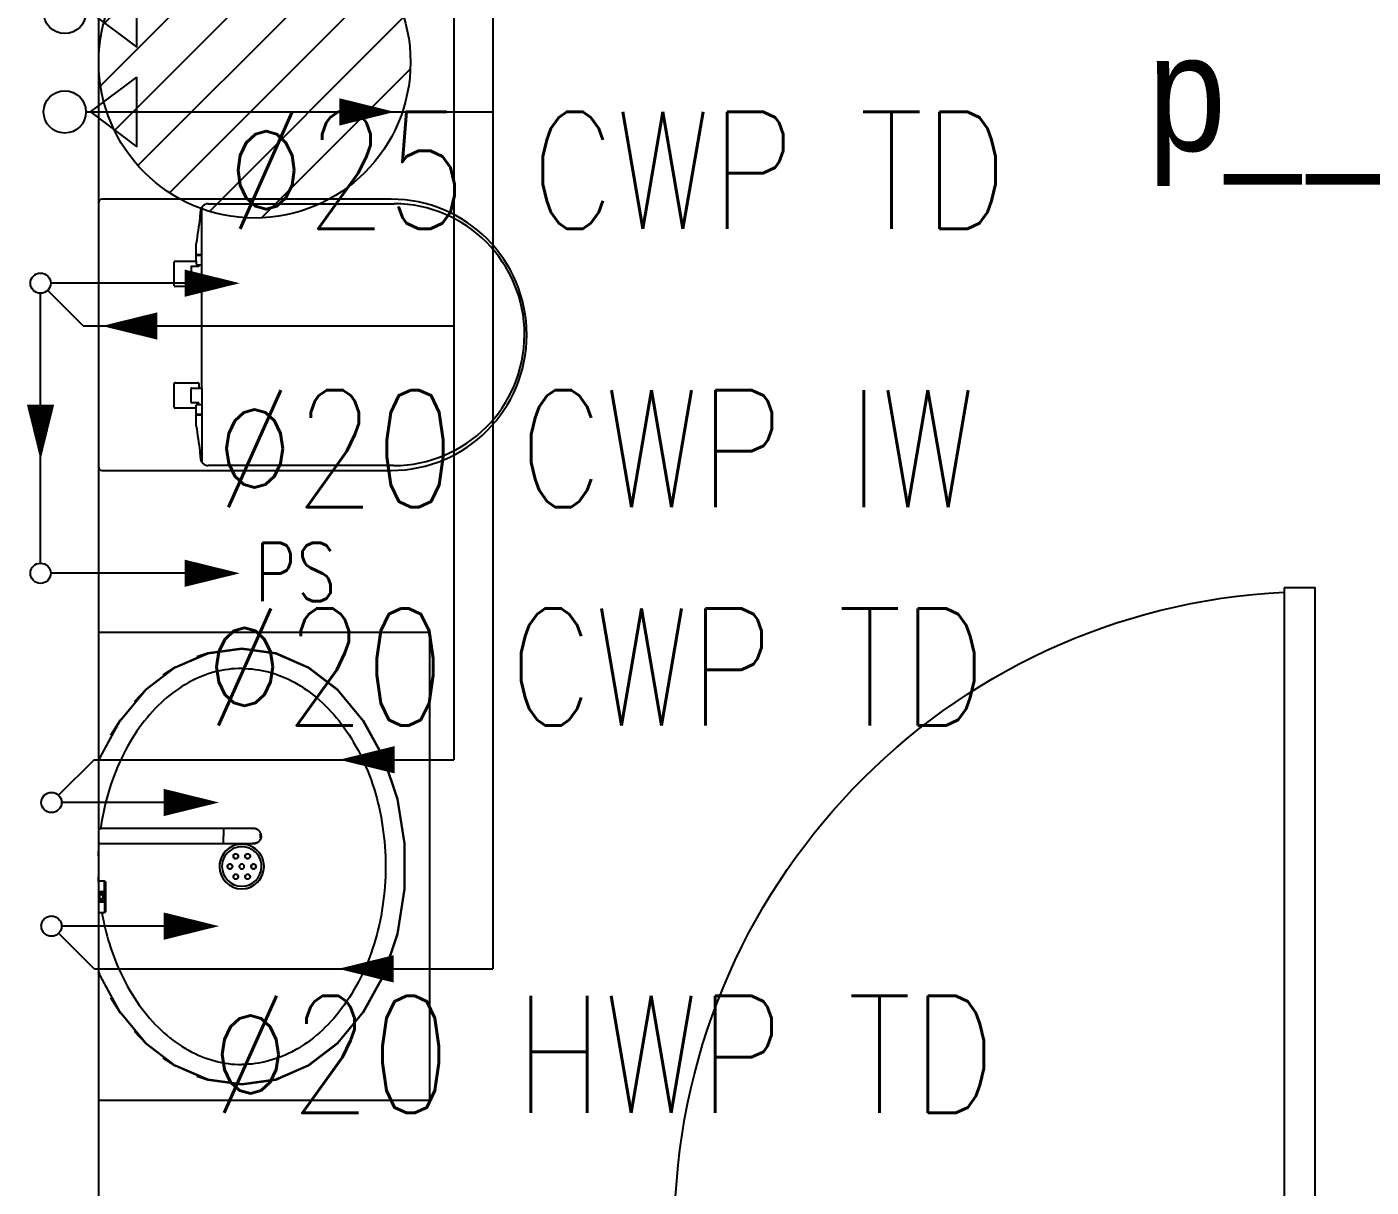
# Model space of a CAD drawing. Header units: metres. Extents: x -658 to -58, y -713 to -118.
# Drawn here: x -210.098 to -208.373, y -256.735 to -255.246 of the extents above; entities that cross this region are included whole.
import ezdxf
from ezdxf.enums import TextEntityAlignment as Align

# ---------------------------------------------------------------- set-up
doc = ezdxf.new("R2010")
doc.units = ezdxf.units.M
doc.header["$LTSCALE"] = 100
doc.linetypes.add('CENTERX2', pattern=[4, 2.5, -0.5, 0.5, -0.5])
doc.linetypes.add('DASHED', pattern=[0.75, 0.5, -0.25])
for name, color, linetype in [('cw', 4, 'Continuous'), ('DUCT', 4, 'Continuous'), ('hw', 1, 'Continuous'), ('plan', 8, 'Continuous'), ('WATER ARR', 114, 'Continuous'), ('water heater', 1, 'Continuous'), ('WATER TEXT', 3, 'Continuous'), ('WATER-SUPPLY', 4, 'Continuous')]:
    doc.layers.add(name, color=color, linetype=linetype)
doc.styles.add('style12', font='xarab.shx')
doc.styles.add('TIMES', font='simplex.shx', dxfattribs={"width": 0.8, "height": 0.4})

# ---------------------------------------------------------------- blocks, each defined once
blk = doc.blocks.new('Deca_Bacia Sanitaria Convencional Lk_P_232_Suspensa - P_232_Branco Gelo GE17-2202971-دور الملحق')
for p, q in [((-89.0965, -84.0778), (-89.4678, -84.0778)), ((-89.4678, -84.4256), (-89.0965, -84.4256))]:
    blk.add_line(p, q)
for centre, radius, start, end in [((-89.4678, -84.0818), 0.004, 90, 180), ((-89.0965, -84.2517), 0.1739, 270, 90), ((-89.4678, -84.4216), 0.004, 180, 270)]:
    blk.add_arc(centre, radius, start, end)
blk = doc.blocks.new('Deca_Shared_Assento_P_232 - AP_60_ Branco Gelo GE17-2202861-دور الملحق')
for p, q in [((-89.3397, -84.183), (-89.3397, -84.0881)), ((-89.3313, -84.0836), (-89.0928, -84.0836)), ((-89.3415, -84.1015), (-89.3414, -84.094)), ((-89.3466, -84.1572), (-89.3466, -84.1344)), ((-89.3739, -84.1572), (-89.3466, -84.1572)), ((-89.3466, -84.1572), (-89.3466, -84.1609)), ((-89.3457, -84.1494), (-89.3397, -84.1494)), ((-89.3456, -84.1488), (-89.3397, -84.1488)), ((-89.3749, -84.1888), (-89.3749, -84.1582)), ((-89.3534, -84.165), (-89.3534, -84.182)), ((-89.3435, -84.164), (-89.3524, -84.164)), ((-89.3456, -84.1619), (-89.3397, -84.1619)), ((-89.3435, -84.1619), (-89.3435, -84.164)), ((-89.3445, -84.1898), (-89.3739, -84.1898)), ((-89.3525, -84.183), (-89.3434, -84.183)), ((-89.3397, -84.183), (-89.3435, -84.183)), ((-89.3435, -84.183), (-89.3435, -84.1888)), ((-89.3397, -84.2553), (-89.3397, -84.183)), ((-89.3397, -84.32), (-89.3397, -84.2553)), ((-89.3749, -84.3448), (-89.3749, -84.3142)), ((-89.3739, -84.3132), (-89.3445, -84.3132)), ((-89.3534, -84.338), (-89.3534, -84.321)), ((-89.3525, -84.32), (-89.3434, -84.32)), ((-89.3435, -84.3142), (-89.3435, -84.32)), ((-89.3435, -84.32), (-89.3397, -84.32)), ((-89.3397, -84.32), (-89.3397, -84.415)), ((-89.3466, -84.3458), (-89.3739, -84.3458)), ((-89.3435, -84.339), (-89.3524, -84.339)), ((-89.3466, -84.3458), (-89.3466, -84.3421)), ((-89.3466, -84.3687), (-89.3466, -84.3458)), ((-89.3456, -84.3411), (-89.3397, -84.3411)), ((-89.3435, -84.3411), (-89.3435, -84.339)), ((-89.3457, -84.3536), (-89.3397, -84.3536)), ((-89.3456, -84.3542), (-89.3397, -84.3542)), ((-89.3414, -84.4091), (-89.3415, -84.4016)), ((-89.0934, -84.4194), (-89.3313, -84.4194))]:
    blk.add_line(p, q)
for centre, radius, start, end in [((-89.3313, -84.0937), 0.01, 90, 181.7731), ((-89.0934, -84.2515), 0.1679, 270, 89.7947), ((-88.9312, -84.1817), 0.4181, 168.944, 173.5087), ((-89.3739, -84.1582), 0.001, 90, 180), ((-89.3456, -84.1478), 0.00102, 190, 270), ((-89.3457, -84.1504), 0.000938, 90, 180), ((-89.3524, -84.165), 0.00101, 90, 180), ((-89.3456, -84.1609), 0.000993, 180, 270), ((-89.3739, -84.1888), 0.001, 180, 270), ((-89.3524, -84.182), 0.00102, 180, 263.7846), ((-89.3445, -84.1888), 0.001, 270, 0), ((-89.3739, -84.3142), 0.001, 90, 180), ((-89.3524, -84.321), 0.00102, 96.2154, 180), ((-89.3445, -84.3142), 0.001, 0, 90), ((-89.3739, -84.3448), 0.001, 180, 270), ((-89.3524, -84.338), 0.00101, 180, 270), ((-89.3456, -84.3421), 0.000993, 90, 180), ((-89.3457, -84.3527), 0.000938, 180, 270), ((-89.3456, -84.3553), 0.00102, 90, 170), ((-88.9312, -84.3214), 0.4181, 186.4913, 191.056), ((-89.3313, -84.4094), 0.01, 178.2269, 270)]:
    blk.add_arc(centre, radius, start, end)
blk = doc.blocks.new('wash_basin_15442 _1_ - Type 1-V25-دور الملحق')
for p, q in [((0.125, -0.1), (0.125, -0.525)), ((0.366, -0.1), (0.366, -0.1075)), ((0.3794, -0.1), (0.3794, -0.1075)), ((0.3797, -0.1075), (0.3797, -0.1)), ((0.3797, -0.1), (0.3797, -0.1075)), ((0.3802, -0.1), (0.3802, -0.1075)), ((0.3802, -0.1), (0.3802, -0.1075)), ((0.3802, -0.1075), (0.3802, -0.1)), ((0.3803, -0.1075), (0.3803, -0.1)), ((0.3917, -0.1), (0.3917, -0.1075)), ((0.3918, -0.1075), (0.3918, -0.1)), ((0.3918, -0.1), (0.3918, -0.1075)), ((0.3918, -0.1075), (0.3918, -0.1)), ((0.3923, -0.1), (0.3923, -0.1075)), ((0.3923, -0.1075), (0.3923, -0.1)), ((0.3926, -0.1075), (0.3926, -0.1)), ((0.406, -0.1075), (0.406, -0.1)), ((0.4545, -0.1), (0.4545, -0.26)), ((0.4735, -0.26), (0.4735, -0.1)), ((0.725, -0.525), (0.725, -0.1)), ((0.2366, -0.1281), (0.2566, -0.1157)), ((0.3794, -0.1075), (0.366, -0.1075)), ((0.3795, -0.1085), (0.3686, -0.1085)), ((0.3686, -0.1085), (0.3795, -0.1085)), ((0.3794, -0.1075), (0.3797, -0.1075)), ((0.3797, -0.1075), (0.3794, -0.1075)), ((0.3802, -0.1075), (0.3803, -0.1075)), ((0.3803, -0.1075), (0.3802, -0.1075)), ((0.3917, -0.1075), (0.3803, -0.1075)), ((0.3916, -0.1085), (0.3804, -0.1085)), ((0.3804, -0.1085), (0.3916, -0.1085)), ((0.3889, -0.1075), (0.3831, -0.1075)), ((0.3917, -0.1075), (0.3918, -0.1075)), ((0.3918, -0.1075), (0.3917, -0.1075)), ((0.3926, -0.1075), (0.3923, -0.1075)), ((0.3923, -0.1075), (0.3926, -0.1075)), ((0.3925, -0.1085), (0.4034, -0.1085)), ((0.4034, -0.1085), (0.3925, -0.1085)), ((0.3926, -0.1075), (0.406, -0.1075)), ((0.5933, -0.1157), (0.6132, -0.1281)), ((0.1978, -0.1606), (0.2133, -0.1459)), ((0.6365, -0.1459), (0.652, -0.1606)), ((0.1689, -0.1985), (0.1792, -0.1828)), ((0.6707, -0.1828), (0.681, -0.1985)), ((0.151, -0.24), (0.1557, -0.2259)), ((0.6942, -0.2259), (0.6989, -0.24)), ((0.4558, -0.26), (0.464, -0.26)), ((0.4722, -0.26), (0.464, -0.26)), ((0.125, -0.525), (0.725, -0.525))]:
    blk.add_line(p, q)
at = {"flags": 128}
for points in [[(0.1449, -0.2835), (0.151, -0.2398), (0.1691, -0.1981), (0.1984, -0.16), (0.2376, -0.1274), (0.2849, -0.1016), (0.2895, -0.0997)], [(0.1455, -0.2835), (0.1517, -0.2398), (0.1697, -0.198), (0.1989, -0.16), (0.238, -0.1274), (0.2852, -0.1016), (0.2897, -0.0997)], [(0.1455, -0.2835), (0.1517, -0.2398), (0.1697, -0.198), (0.1989, -0.16), (0.238, -0.1274), (0.2852, -0.1016), (0.29, -0.1)], [(0.3846, -0.1), (0.3845, -0.1001), (0.3844, -0.1001), (0.3843, -0.1002), (0.3841, -0.1003), (0.384, -0.1004), (0.3839, -0.1004), (0.3838, -0.1005), (0.3837, -0.1006), (0.3836, -0.1007), (0.3835, -0.1008), (0.3834, -0.1009), (0.3833, -0.101), (0.3832, -0.1011), (0.3831, -0.1012), (0.3831, -0.1014), (0.383, -0.1015), (0.3829, -0.1016), (0.3828, -0.1017), (0.3828, -0.1019), (0.3827, -0.102), (0.3827, -0.1021), (0.3826, -0.1022), (0.3826, -0.1024), (0.3826, -0.1025), (0.3826, -0.1027), (0.3825, -0.1028), (0.3825, -0.1029), (0.3825, -0.1031), (0.3825, -0.1032), (0.3825, -0.1034), (0.3825, -0.1035), (0.3825, -0.1036), (0.3825, -0.1038), (0.3826, -0.1039), (0.3826, -0.104), (0.3826, -0.1042), (0.3827, -0.1043), (0.3827, -0.1044), (0.3828, -0.1046), (0.3828, -0.1047), (0.3829, -0.1048), (0.3829, -0.105), (0.383, -0.1051), (0.3831, -0.1052), (0.3832, -0.1053), (0.3833, -0.1054), (0.3833, -0.1055), (0.3834, -0.1056), (0.3835, -0.1057), (0.3836, -0.1058), (0.3837, -0.1059), (0.3838, -0.106), (0.384, -0.1061), (0.3841, -0.1062), (0.3842, -0.1062), (0.3843, -0.1063), (0.3844, -0.1064), (0.3846, -0.1064), (0.3847, -0.1065), (0.3848, -0.1065), (0.385, -0.1066), (0.3851, -0.1066), (0.3852, -0.1067), (0.3854, -0.1067), (0.3855, -0.1067), (0.3856, -0.1067), (0.3858, -0.1067), (0.3859, -0.1067), (0.386, -0.1067)], [(0.386, -0.1067), (0.3861, -0.1067), (0.3863, -0.1067), (0.3864, -0.1067), (0.3866, -0.1067), (0.3867, -0.1067), (0.3868, -0.1066), (0.387, -0.1066), (0.3871, -0.1066), (0.3872, -0.1065), (0.3874, -0.1065), (0.3875, -0.1064), (0.3876, -0.1064), (0.3877, -0.1063), (0.3879, -0.1062), (0.388, -0.1061), (0.3881, -0.1061), (0.3882, -0.106), (0.3883, -0.1059), (0.3884, -0.1058), (0.3885, -0.1057), (0.3886, -0.1056), (0.3887, -0.1055), (0.3888, -0.1054), (0.3889, -0.1053), (0.3889, -0.1051), (0.389, -0.105), (0.3891, -0.1049), (0.3892, -0.1048), (0.3892, -0.1046), (0.3893, -0.1045), (0.3893, -0.1044), (0.3894, -0.1043), (0.3894, -0.1041), (0.3894, -0.104), (0.3894, -0.1038), (0.3895, -0.1037), (0.3895, -0.1036), (0.3895, -0.1034), (0.3895, -0.1033), (0.3895, -0.1031), (0.3895, -0.103), (0.3895, -0.1029), (0.3895, -0.1027), (0.3894, -0.1026), (0.3894, -0.1025), (0.3894, -0.1023), (0.3893, -0.1022), (0.3893, -0.1021), (0.3892, -0.1019), (0.3892, -0.1018), (0.3891, -0.1017), (0.3891, -0.1015), (0.389, -0.1014), (0.3889, -0.1013), (0.3888, -0.1012), (0.3887, -0.1011), (0.3887, -0.101), (0.3886, -0.1009), (0.3885, -0.1008), (0.3884, -0.1007), (0.3883, -0.1006), (0.3882, -0.1005), (0.388, -0.1004), (0.3879, -0.1003), (0.3878, -0.1003), (0.3877, -0.1002), (0.3876, -0.1001), (0.3874, -0.1001), (0.3873, -0.1)], [(0.5599, -0.1), (0.5646, -0.1016), (0.6119, -0.1274), (0.651, -0.16), (0.6802, -0.198), (0.6982, -0.2398), (0.7043, -0.2835)], [(0.5602, -0.0997), (0.5646, -0.1016), (0.6119, -0.1274), (0.651, -0.16), (0.6802, -0.198), (0.6982, -0.2398), (0.7043, -0.2835)], [(0.5603, -0.0997), (0.5649, -0.1016), (0.6123, -0.1274), (0.6514, -0.16), (0.6807, -0.1981), (0.6988, -0.2398), (0.7049, -0.2835)], [(0.367, -0.1085), (0.367, -0.1085), (0.3669, -0.1085), (0.3669, -0.1085), (0.3668, -0.1085), (0.3668, -0.1085), (0.3668, -0.1085), (0.3667, -0.1085), (0.3667, -0.1084), (0.3666, -0.1084), (0.3666, -0.1084), (0.3666, -0.1084), (0.3665, -0.1084), (0.3665, -0.1084), (0.3665, -0.1083), (0.3664, -0.1083), (0.3664, -0.1083), (0.3664, -0.1083), (0.3663, -0.1083), (0.3663, -0.1082), (0.3663, -0.1082), (0.3663, -0.1082), (0.3662, -0.1081), (0.3662, -0.1081), (0.3662, -0.1081), (0.3662, -0.108), (0.3661, -0.108), (0.3661, -0.108), (0.3661, -0.1079), (0.3661, -0.1079), (0.3661, -0.1079), (0.3661, -0.1078), (0.366, -0.1078), (0.366, -0.1077), (0.366, -0.1077), (0.366, -0.1077), (0.366, -0.1076), (0.366, -0.1076), (0.366, -0.1076), (0.366, -0.1075), (0.366, -0.1075)], [(0.3795, -0.1085), (0.3788, -0.1085), (0.3781, -0.1085), (0.3774, -0.1085), (0.3767, -0.1085), (0.3761, -0.1085), (0.3754, -0.1085), (0.3748, -0.1085), (0.3742, -0.1085), (0.3736, -0.1085), (0.3731, -0.1085), (0.3725, -0.1085), (0.372, -0.1085), (0.3715, -0.1085), (0.371, -0.1085), (0.3706, -0.1085), (0.3701, -0.1085), (0.3697, -0.1085), (0.3693, -0.1085), (0.369, -0.1085), (0.3687, -0.1085), (0.3684, -0.1085), (0.3681, -0.1085), (0.3679, -0.1085), (0.3676, -0.1085), (0.3675, -0.1085), (0.3673, -0.1085), (0.3672, -0.1085), (0.3671, -0.1085), (0.367, -0.1085), (0.367, -0.1085), (0.367, -0.1085)], [(0.367, -0.1085), (0.367, -0.1085), (0.3671, -0.1085), (0.3671, -0.1085), (0.3672, -0.1085), (0.3674, -0.1085), (0.3675, -0.1085), (0.3677, -0.1085), (0.368, -0.1085), (0.3682, -0.1085), (0.3685, -0.1085), (0.3688, -0.1085), (0.3691, -0.1085), (0.3695, -0.1085), (0.3699, -0.1085), (0.3703, -0.1085), (0.3708, -0.1085), (0.3712, -0.1085), (0.3717, -0.1085), (0.3722, -0.1085), (0.3728, -0.1085), (0.3733, -0.1085), (0.3739, -0.1085), (0.3745, -0.1085), (0.3751, -0.1085), (0.3757, -0.1085), (0.3764, -0.1085), (0.377, -0.1085), (0.3777, -0.1085), (0.3784, -0.1085), (0.3791, -0.1085), (0.3795, -0.1085)], [(0.3826, -0.1085), (0.3818, -0.1085), (0.3811, -0.1085), (0.3804, -0.1085)], [(0.3804, -0.1085), (0.3811, -0.1085), (0.3819, -0.1085), (0.3826, -0.1085), (0.3834, -0.1085), (0.3841, -0.1085), (0.3849, -0.1085), (0.3856, -0.1085), (0.3864, -0.1085), (0.3872, -0.1085), (0.3879, -0.1085), (0.3887, -0.1085), (0.3894, -0.1085), (0.3902, -0.1085), (0.3909, -0.1085), (0.3916, -0.1085)], [(0.3916, -0.1085), (0.3909, -0.1085), (0.3901, -0.1085), (0.3894, -0.1085)], [(0.3925, -0.1085), (0.3932, -0.1085), (0.3939, -0.1085), (0.3946, -0.1085), (0.3953, -0.1085), (0.3959, -0.1085), (0.3966, -0.1085), (0.3972, -0.1085), (0.3978, -0.1085), (0.3984, -0.1085), (0.3989, -0.1085), (0.3995, -0.1085), (0.4, -0.1085), (0.4005, -0.1085), (0.401, -0.1085), (0.4014, -0.1085), (0.4019, -0.1085), (0.4023, -0.1085), (0.4027, -0.1085), (0.403, -0.1085), (0.4033, -0.1085), (0.4036, -0.1085), (0.4039, -0.1085), (0.4041, -0.1085), (0.4044, -0.1085), (0.4045, -0.1085), (0.4047, -0.1085), (0.4048, -0.1085), (0.4049, -0.1085), (0.405, -0.1085), (0.405, -0.1085), (0.405, -0.1085)], [(0.405, -0.1085), (0.405, -0.1085), (0.4049, -0.1085), (0.4049, -0.1085), (0.4048, -0.1085), (0.4046, -0.1085), (0.4045, -0.1085), (0.4043, -0.1085), (0.404, -0.1085), (0.4038, -0.1085), (0.4035, -0.1085), (0.4032, -0.1085), (0.4029, -0.1085), (0.4025, -0.1085), (0.4021, -0.1085), (0.4017, -0.1085), (0.4012, -0.1085), (0.4008, -0.1085), (0.4003, -0.1085), (0.3998, -0.1085), (0.3992, -0.1085), (0.3987, -0.1085), (0.3981, -0.1085), (0.3975, -0.1085), (0.3969, -0.1085), (0.3963, -0.1085), (0.3956, -0.1085), (0.395, -0.1085), (0.3943, -0.1085), (0.3936, -0.1085), (0.3929, -0.1085), (0.3925, -0.1085)], [(0.406, -0.1075), (0.406, -0.1075), (0.406, -0.1076), (0.406, -0.1076), (0.406, -0.1077), (0.406, -0.1077), (0.406, -0.1077), (0.406, -0.1078), (0.4059, -0.1078), (0.4059, -0.1079), (0.4059, -0.1079), (0.4059, -0.1079), (0.4059, -0.108), (0.4059, -0.108), (0.4058, -0.108), (0.4058, -0.1081), (0.4058, -0.1081), (0.4058, -0.1081), (0.4058, -0.1082), (0.4057, -0.1082), (0.4057, -0.1082), (0.4057, -0.1082), (0.4056, -0.1083), (0.4056, -0.1083), (0.4056, -0.1083), (0.4055, -0.1083), (0.4055, -0.1084), (0.4055, -0.1084), (0.4054, -0.1084), (0.4054, -0.1084), (0.4054, -0.1084), (0.4053, -0.1084), (0.4053, -0.1085), (0.4052, -0.1085), (0.4052, -0.1085), (0.4052, -0.1085), (0.4051, -0.1085), (0.4051, -0.1085), (0.4051, -0.1085), (0.405, -0.1085), (0.405, -0.1085)], [(0.4545, -0.26), (0.4545, -0.2616), (0.4545, -0.2631), (0.4545, -0.2647), (0.4545, -0.2662), (0.4545, -0.2677), (0.4545, -0.2693), (0.4545, -0.2708), (0.4545, -0.2723), (0.4545, -0.2737), (0.4545, -0.2752), (0.4545, -0.2766), (0.4545, -0.278), (0.4545, -0.2794), (0.4545, -0.2807), (0.4545, -0.282), (0.4545, -0.2833), (0.4545, -0.2845), (0.4545, -0.2857), (0.4545, -0.2869), (0.4545, -0.288), (0.4545, -0.289), (0.4545, -0.2901), (0.4545, -0.291), (0.4545, -0.2919), (0.4545, -0.2928), (0.4545, -0.2936), (0.4545, -0.2944), (0.4545, -0.2951), (0.4545, -0.2958), (0.4545, -0.2963), (0.4545, -0.2969), (0.4545, -0.2974), (0.4545, -0.2978), (0.4545, -0.2981), (0.4545, -0.2984), (0.4545, -0.2987), (0.4545, -0.2988), (0.4545, -0.2989), (0.4545, -0.299)], [(0.4735, -0.299), (0.4735, -0.2989), (0.4735, -0.2988), (0.4735, -0.2987), (0.4735, -0.2984), (0.4735, -0.2981), (0.4735, -0.2978), (0.4735, -0.2974), (0.4735, -0.2969), (0.4735, -0.2964), (0.4735, -0.2958), (0.4735, -0.2951), (0.4735, -0.2944), (0.4735, -0.2936), (0.4735, -0.2928), (0.4735, -0.292), (0.4735, -0.291), (0.4735, -0.2901), (0.4735, -0.289), (0.4735, -0.288), (0.4735, -0.2869), (0.4735, -0.2857), (0.4735, -0.2845), (0.4735, -0.2833), (0.4735, -0.282), (0.4735, -0.2807), (0.4735, -0.2794), (0.4735, -0.278), (0.4735, -0.2766), (0.4735, -0.2752), (0.4735, -0.2737), (0.4735, -0.2723), (0.4735, -0.2708), (0.4735, -0.2693), (0.4735, -0.2678), (0.4735, -0.2662), (0.4735, -0.2647), (0.4735, -0.2631), (0.4735, -0.2616), (0.4735, -0.26), (0.4735, -0.26)], [(0.7049, -0.2835), (0.6988, -0.3271), (0.6807, -0.3689), (0.6514, -0.4069), (0.6123, -0.4395), (0.5649, -0.4653), (0.5114, -0.4832), (0.4542, -0.4923), (0.3957, -0.4923), (0.3384, -0.4832), (0.2849, -0.4653), (0.2376, -0.4395), (0.1984, -0.4069), (0.1691, -0.3689), (0.151, -0.3271), (0.1449, -0.2835)], [(0.7043, -0.2835), (0.6982, -0.3271), (0.6802, -0.3689), (0.651, -0.4069), (0.6119, -0.4395), (0.5646, -0.4653), (0.5113, -0.4832), (0.4542, -0.4923), (0.3957, -0.4923), (0.3386, -0.4832), (0.2852, -0.4653), (0.238, -0.4395), (0.1989, -0.4069), (0.1697, -0.3689), (0.1517, -0.3271), (0.1455, -0.2835)], [(0.1455, -0.2835), (0.1517, -0.3271), (0.1697, -0.3689), (0.1989, -0.4069), (0.238, -0.4395), (0.2852, -0.4653), (0.3386, -0.4832), (0.3957, -0.4923), (0.4542, -0.4923), (0.5113, -0.4832), (0.5646, -0.4653), (0.6119, -0.4395), (0.651, -0.4069), (0.6802, -0.3689), (0.6982, -0.3271), (0.7043, -0.2835)]]:
    blk.add_lwpolyline(points, dxfattribs=at)
for centre, radius, start, end in [((0.386, -0.1032), 0.0035, 100.9743, 180), ((0.386, -0.1032), 0.0035, 180, 270), ((0.386, -0.1032), 0.0025, 90, 180), ((0.386, -0.1032), 0.0025, 180, 270), ((0.386, -0.1032), 0.0025, 270, 90), ((0.386, -0.1032), 0.0035, 270, 360), ((0.386, -0.1032), 0.0035, 0, 79.0257), ((0.3795, -0.1083), 0.0002, 270, 0), ((0.3795, -0.1083), 0.0002, 270, 360), ((0.3804, -0.1083), 0.0002, 180, 270), ((0.3804, -0.1083), 0.0002, 180, 270), ((0.3916, -0.1083), 0.0002, 270, 0), ((0.3916, -0.1083), 0.0002, 270, 0), ((0.3925, -0.1083), 0.0002, 180, 270), ((0.3925, -0.1083), 0.0002, 180, 270), ((0.4249, -0.2835), 0.0286, 90, 270), ((0.4249, -0.2835), 0.0286, 0, 180), ((0.4249, -0.2835), 0.0254, 90, 270), ((0.4249, -0.2835), 0.0286, 270, 90), ((0.4249, -0.2835), 0.0254, 270, 90), ((0.4249, -0.2835), 0.0286, 180, 0), ((0.4249, -0.2835), 0.00317, 90, 180), ((0.4249, -0.2835), 0.00317, 180, 270), ((0.4249, -0.2835), 0.00318, 90, 105), ((0.4249, -0.2835), 0.00318, 255, 270), ((0.4249, -0.2835), 0.00318, 75, 90), ((0.4249, -0.2835), 0.00318, 0, 90), ((0.4249, -0.2835), 0.00317, 270, 0), ((0.4249, -0.2835), 0.00317, 270, 285), ((0.464, -0.299), 0.0095, 170, 210), ((0.464, -0.299), 0.0095, 180, 193.6243), ((0.464, -0.299), 0.0095, 250, 270), ((0.464, -0.299), 0.0085, 253.3917, 270), ((0.464, -0.299), 0.0095, 258.4463, 270), ((0.464, -0.299), 0.009, 261.6271, 270), ((0.464, -0.299), 0.0085, 270, 286.6195), ((0.464, -0.299), 0.0095, 270, 290), ((0.464, -0.299), 0.009, 270, 278.39), ((0.464, -0.299), 0.0095, 270, 281.5609), ((0.464, -0.299), 0.0095, 330, 10), ((0.464, -0.299), 0.0095, 346.3821, 360)]:
    blk.add_arc(centre, radius, start, end)
for points in [[(0.3843, -0.1013), (0.3834, -0.1014), (0.3824, -0.1015), (0.3815, -0.1016)], [(0.3892, -0.1007), (0.3885, -0.1008), (0.3878, -0.1009), (0.3871, -0.1009)], [(0.4112, -0.0991), (0.4094, -0.0992), (0.4075, -0.0993), (0.4057, -0.0994)], [(0.456, -0.1002), (0.4502, -0.0997), (0.4444, -0.0994), (0.4387, -0.0991)], [(0.3795, -0.1085), (0.3795, -0.1085), (0.3795, -0.1085), (0.3795, -0.1083), (0.3794, -0.1081), (0.3794, -0.1078), (0.3794, -0.1076), (0.3794, -0.1075)], [(0.3797, -0.1083), (0.3797, -0.1083), (0.3797, -0.1083), (0.3797, -0.1081), (0.3797, -0.1078), (0.3797, -0.1076), (0.3797, -0.1075)], [(0.3797, -0.1075), (0.3797, -0.1076), (0.3797, -0.1078), (0.3797, -0.1081), (0.3797, -0.1083), (0.3797, -0.1083), (0.3797, -0.1083)], [(0.3802, -0.1083), (0.3802, -0.1083), (0.3802, -0.1083), (0.3802, -0.1081), (0.3802, -0.1078), (0.3802, -0.1076), (0.3802, -0.1075)], [(0.3802, -0.1075), (0.3802, -0.1076), (0.3802, -0.1078), (0.3802, -0.1081), (0.3802, -0.1083), (0.3802, -0.1083), (0.3802, -0.1083)], [(0.3803, -0.1075), (0.3803, -0.1076), (0.3803, -0.1077), (0.3803, -0.1078)], [(0.3803, -0.1078), (0.3803, -0.1077), (0.3803, -0.1076), (0.3803, -0.1075)], [(0.3804, -0.1085), (0.3804, -0.1085), (0.3804, -0.1085), (0.3804, -0.1084), (0.3804, -0.1083)], [(0.3916, -0.1085), (0.3916, -0.1085), (0.3916, -0.1085), (0.3916, -0.1084), (0.3916, -0.1083)], [(0.3917, -0.1078), (0.3917, -0.1077), (0.3917, -0.1076), (0.3917, -0.1075)], [(0.3917, -0.1075), (0.3917, -0.1076), (0.3917, -0.1077), (0.3917, -0.1078)], [(0.3918, -0.1075), (0.3918, -0.1076), (0.3918, -0.1078), (0.3918, -0.1081), (0.3918, -0.1083), (0.3918, -0.1083), (0.3918, -0.1083)], [(0.3918, -0.1083), (0.3918, -0.1083), (0.3918, -0.1083), (0.3918, -0.1081), (0.3918, -0.1078), (0.3918, -0.1076), (0.3918, -0.1075)], [(0.3923, -0.1075), (0.3923, -0.1076), (0.3923, -0.1078), (0.3923, -0.1081), (0.3923, -0.1083), (0.3923, -0.1083), (0.3923, -0.1083)], [(0.3923, -0.1083), (0.3923, -0.1083), (0.3923, -0.1083), (0.3923, -0.1081), (0.3923, -0.1078), (0.3923, -0.1076), (0.3923, -0.1075)], [(0.3925, -0.1085), (0.3925, -0.1085), (0.3925, -0.1085), (0.3925, -0.1083), (0.3926, -0.1081), (0.3926, -0.1078), (0.3926, -0.1076), (0.3926, -0.1075)], [(0.4224, -0.2663), (0.4223, -0.2665), (0.4221, -0.2669), (0.4218, -0.2676), (0.4218, -0.268), (0.4218, -0.2683)], [(0.4249, -0.2715), (0.4247, -0.2715), (0.4242, -0.2714), (0.4235, -0.2711), (0.4229, -0.2708), (0.4224, -0.2702), (0.4221, -0.2696), (0.4218, -0.269), (0.4218, -0.2685), (0.4218, -0.2683)], [(0.4264, -0.2654), (0.4259, -0.2652), (0.4254, -0.2651), (0.4249, -0.2651)], [(0.4249, -0.2715), (0.4252, -0.2715), (0.4257, -0.2714), (0.4264, -0.2711), (0.427, -0.2708), (0.4275, -0.2702), (0.4278, -0.2696), (0.4281, -0.269), (0.4281, -0.2685), (0.4281, -0.2683)], [(0.6789, -0.2835), (0.6789, -0.295), (0.6759, -0.3181), (0.6623, -0.3519), (0.6397, -0.3838), (0.6085, -0.4124), (0.5698, -0.4363), (0.525, -0.4544), (0.4761, -0.4655), (0.4249, -0.4693), (0.3738, -0.4655), (0.3249, -0.4544), (0.2801, -0.4363), (0.2414, -0.4124), (0.2102, -0.3838), (0.1876, -0.3519), (0.174, -0.3181), (0.1709, -0.295), (0.1709, -0.2835)], [(0.4094, -0.2779), (0.4096, -0.2782), (0.4099, -0.2784), (0.4102, -0.2786)], [(0.4405, -0.289), (0.4403, -0.2887), (0.44, -0.2885), (0.4397, -0.2883)], [(0.4249, -0.2954), (0.4247, -0.2954), (0.4242, -0.2955), (0.4235, -0.2958), (0.4229, -0.2961), (0.4224, -0.2967), (0.4221, -0.2973), (0.4218, -0.2979), (0.4218, -0.2984), (0.4218, -0.2986)], [(0.4235, -0.3015), (0.424, -0.3017), (0.4245, -0.3018), (0.4249, -0.3018)], [(0.4249, -0.2954), (0.4252, -0.2954), (0.4257, -0.2955), (0.4264, -0.2958), (0.427, -0.2961), (0.4275, -0.2967), (0.4278, -0.2973), (0.4281, -0.2979), (0.4281, -0.2984), (0.4281, -0.2986)], [(0.4275, -0.3006), (0.4276, -0.3004), (0.4278, -0.3), (0.4281, -0.2993), (0.4281, -0.2989), (0.4281, -0.2986)], [(0.464, -0.3085), (0.4629, -0.3085), (0.4607, -0.3081), (0.4578, -0.3064), (0.4556, -0.3038), (0.4545, -0.3007), (0.4545, -0.2984), (0.4546, -0.2973)], [(0.464, -0.3085), (0.4654, -0.3085), (0.4681, -0.3079), (0.4715, -0.3053), (0.4735, -0.3015), (0.4736, -0.2987), (0.4734, -0.2973)]]:
    blk.add_open_spline(points, degree=3)
for points, knots in [([(0.3854, -0.0998), (0.3852, -0.0998), (0.3848, -0.0999), (0.3843, -0.1002), (0.384, -0.1004), (0.3837, -0.1006), (0.3835, -0.1008), (0.3833, -0.101), (0.3831, -0.1012), (0.3829, -0.1016), (0.3826, -0.1022), (0.3825, -0.1028), (0.3825, -0.1032)], [0.5555556, 0.5555556, 0.5555556, 0.5555556, 0.6111111, 0.6666667, 0.6944444, 0.7222222, 0.75, 0.7777778, 0.8055556, 0.8333333, 0.8888889, 1, 1, 1, 1]), ([(0.3825, -0.1032), (0.3825, -0.1037), (0.3826, -0.1043), (0.3829, -0.1049), (0.3831, -0.1053), (0.3833, -0.1055), (0.3835, -0.1057), (0.3837, -0.1059), (0.384, -0.1061), (0.3842, -0.1063), (0.3845, -0.1064), (0.3849, -0.1066), (0.3856, -0.1068), (0.3864, -0.1068), (0.3872, -0.1066), (0.3877, -0.1063), (0.388, -0.1061), (0.3883, -0.1059), (0.3885, -0.1057), (0.3887, -0.1055), (0.3889, -0.1053), (0.3891, -0.1049), (0.3894, -0.1043), (0.3895, -0.1037), (0.3895, -0.1032)], [0, 0, 0, 0, 0.111111, 0.166667, 0.194444, 0.222222, 0.25, 0.277778, 0.305556, 0.333333, 0.361111, 0.388889, 0.444444, 0.555556, 0.611111, 0.666667, 0.694444, 0.722222, 0.75, 0.777778, 0.805556, 0.833333, 0.888889, 1, 1, 1, 1]), ([(0.3895, -0.1032), (0.3895, -0.1028), (0.3894, -0.1022), (0.3891, -0.1016), (0.3889, -0.1012), (0.3887, -0.101), (0.3885, -0.1008), (0.3883, -0.1006), (0.388, -0.1004), (0.3878, -0.1002), (0.3875, -0.1001), (0.3871, -0.0999), (0.3868, -0.0998), (0.3866, -0.0998)], [0, 0, 0, 0, 0.1111111, 0.1666667, 0.1944444, 0.2222222, 0.25, 0.2777778, 0.3055556, 0.3333333, 0.3611111, 0.3888889, 0.4444444, 0.4444444, 0.4444444, 0.4444444]), ([(0.6789, -0.2835), (0.6789, -0.2719), (0.6759, -0.2488), (0.6623, -0.215), (0.6397, -0.1831), (0.6085, -0.1545), (0.5698, -0.1306), (0.525, -0.1125), (0.4913, -0.1049), (0.4735, -0.1023), (0.4724, -0.1021)], [3.141593, 3.141593, 3.141593, 3.141593, 3.337942, 3.534292, 3.730641, 3.926991, 4.12334, 4.31969, 4.516039, 4.529088, 4.529088, 4.529088, 4.529088]), ([(0.366, -0.1039), (0.3521, -0.1064), (0.3224, -0.1135), (0.2801, -0.1306), (0.2414, -0.1545), (0.2102, -0.1831), (0.1876, -0.215), (0.174, -0.2488), (0.1709, -0.2719), (0.1709, -0.2835)], [4.941188, 4.941188, 4.941188, 4.941188, 5.105088, 5.301438, 5.497787, 5.694137, 5.890486, 6.086836, 6.283185, 6.283185, 6.283185, 6.283185]), ([(0.3794, -0.1075), (0.3794, -0.1076), (0.3794, -0.1078), (0.3794, -0.1082), (0.3795, -0.1084), (0.3795, -0.1085), (0.3795, -0.1085)], [0, 0, 0, 0, 0.2, 0.4, 0.7, 1, 1, 1, 1]), ([(0.3804, -0.1083), (0.3804, -0.1083), (0.3804, -0.1085), (0.3804, -0.1085), (0.3804, -0.1085)], [0.6, 0.6, 0.6, 0.6, 0.7, 1, 1, 1, 1]), ([(0.3916, -0.1083), (0.3916, -0.1083), (0.3916, -0.1085), (0.3916, -0.1085), (0.3916, -0.1085)], [0.6, 0.6, 0.6, 0.6, 0.7, 1, 1, 1, 1]), ([(0.3926, -0.1075), (0.3926, -0.1076), (0.3926, -0.1078), (0.3926, -0.1082), (0.3925, -0.1084), (0.3925, -0.1085), (0.3925, -0.1085)], [0, 0, 0, 0, 0.2, 0.4, 0.7, 1, 1, 1, 1]), ([(0.4102, -0.2786), (0.41, -0.2785), (0.4097, -0.2782), (0.4093, -0.2778), (0.4091, -0.2775), (0.4089, -0.2772), (0.4088, -0.2769), (0.4087, -0.2765), (0.4086, -0.2758), (0.4088, -0.2748), (0.4093, -0.2738), (0.4101, -0.2732), (0.4108, -0.2729), (0.4113, -0.2727), (0.4118, -0.2727), (0.4126, -0.2727), (0.4131, -0.2729), (0.4134, -0.2731)], [-1, -1, -1, -1, -0.916667, -0.875, -0.833333, -0.791667, -0.770833, -0.75, -0.666667, -0.555556, -0.444444, -0.333333, -0.277778, -0.222222, -0.166667, -0.111111, 0, 0, 0, 0]), ([(0.4134, -0.2731), (0.4137, -0.2733), (0.4141, -0.2736), (0.4145, -0.2742), (0.4147, -0.2745), (0.4148, -0.2747), (0.4149, -0.275), (0.4149, -0.2753), (0.415, -0.2755), (0.415, -0.2759), (0.415, -0.2764), (0.4148, -0.2771), (0.4144, -0.2778), (0.4139, -0.2783), (0.4136, -0.2785), (0.4133, -0.2787), (0.4129, -0.2788), (0.4126, -0.2789), (0.4123, -0.279), (0.412, -0.279), (0.4117, -0.279), (0.4111, -0.279), (0.4105, -0.2788), (0.4102, -0.2786)], [-1, -1, -1, -1, -0.888889, -0.833333, -0.805556, -0.777778, -0.75, -0.722222, -0.694444, -0.666667, -0.611111, -0.555556, -0.444444, -0.388889, -0.361111, -0.333333, -0.277778, -0.25, -0.222222, -0.194444, -0.166667, -0.111111, 0, 0, 0, 0]), ([(0.4134, -0.2731), (0.4132, -0.273), (0.4128, -0.2728), (0.4123, -0.2727), (0.4118, -0.2727), (0.4115, -0.2727), (0.4113, -0.2727), (0.4113, -0.2727)], [-1, -1, -1, -1, -0.9166667, -0.875, -0.8333333, -0.7916667, -0.7777778, -0.7777778, -0.7777778, -0.7777778]), ([(0.4148, -0.2747), (0.4147, -0.2747), (0.4147, -0.2745), (0.4145, -0.2742), (0.4141, -0.2736), (0.4137, -0.2733), (0.4134, -0.2731)], [-0.2222222, -0.2222222, -0.2222222, -0.2222222, -0.1944444, -0.1666667, -0.1111111, 0, 0, 0, 0]), ([(0.4218, -0.2683), (0.4218, -0.2679), (0.4218, -0.2675), (0.422, -0.267), (0.4222, -0.2667), (0.4225, -0.2663), (0.4229, -0.2658), (0.4237, -0.2653), (0.4245, -0.2651), (0.4249, -0.2651)], [-1, -1, -1, -1, -0.785714, -0.732143, -0.678571, -0.571429, -0.428571, -0.285714, 0, 0, 0, 0]), ([(0.4218, -0.2683), (0.4218, -0.2686), (0.4218, -0.2691), (0.422, -0.2696), (0.4222, -0.2699), (0.4225, -0.2703), (0.4229, -0.2708), (0.4235, -0.2711), (0.4242, -0.2714), (0.4247, -0.2715), (0.4249, -0.2715)], [-1, -1, -1, -1, -0.785714, -0.732143, -0.678571, -0.571429, -0.428571, -0.285714, -0.142857, 0, 0, 0, 0]), ([(0.4249, -0.2651), (0.4246, -0.2651), (0.4241, -0.2652), (0.4237, -0.2654), (0.4235, -0.2654)], [-1, -1, -1, -1, -0.7857143, -0.7142857, -0.7142857, -0.7142857, -0.7142857]), ([(0.4249, -0.2651), (0.4253, -0.2651), (0.426, -0.2652), (0.4269, -0.2657), (0.4275, -0.2663), (0.4278, -0.2669), (0.4281, -0.2676), (0.4281, -0.268), (0.4281, -0.2683)], [-1, -1, -1, -1, -0.785714, -0.571429, -0.428571, -0.285714, -0.142857, 0, 0, 0, 0]), ([(0.4281, -0.2683), (0.4281, -0.2686), (0.4281, -0.2691), (0.4279, -0.2695), (0.4277, -0.2699), (0.4274, -0.2703), (0.427, -0.2708), (0.4264, -0.2711), (0.4257, -0.2714), (0.4252, -0.2715), (0.4249, -0.2715)], [-1, -1, -1, -1, -0.785714, -0.732143, -0.678571, -0.571429, -0.428571, -0.285714, -0.142857, 0, 0, 0, 0]), ([(0.4281, -0.2683), (0.4281, -0.2679), (0.4281, -0.2675), (0.4279, -0.267), (0.4277, -0.2667), (0.4276, -0.2665), (0.4275, -0.2663)], [-1, -1, -1, -1, -0.7857143, -0.7321429, -0.6785714, -0.5714286, -0.5714286, -0.5714286, -0.5714286]), ([(0.4397, -0.2786), (0.4394, -0.2788), (0.4388, -0.279), (0.4382, -0.279), (0.4379, -0.279), (0.4376, -0.279), (0.4373, -0.2789), (0.437, -0.2789), (0.4368, -0.2788), (0.4364, -0.2786), (0.4361, -0.2783), (0.4355, -0.2778), (0.4351, -0.2771), (0.435, -0.2765), (0.4349, -0.2761), (0.4349, -0.2757), (0.4349, -0.2754), (0.435, -0.275), (0.4351, -0.2747), (0.4352, -0.2745), (0.4354, -0.2742), (0.4358, -0.2736), (0.4362, -0.2733), (0.4365, -0.2731)], [-1, -1, -1, -1, -0.888889, -0.833333, -0.805556, -0.777778, -0.75, -0.722222, -0.694444, -0.666667, -0.611111, -0.555556, -0.444444, -0.388889, -0.361111, -0.333333, -0.277778, -0.25, -0.222222, -0.194444, -0.166667, -0.111111, 0, 0, 0, 0]), ([(0.4365, -0.2731), (0.4362, -0.2733), (0.4358, -0.2736), (0.4354, -0.2742), (0.4352, -0.2745), (0.4352, -0.2747), (0.4351, -0.2747)], [-1, -1, -1, -1, -0.8888889, -0.8333333, -0.8055556, -0.7777778, -0.7777778, -0.7777778, -0.7777778]), ([(0.4386, -0.2727), (0.4384, -0.2727), (0.438, -0.2727), (0.4373, -0.2727), (0.4368, -0.2729), (0.4365, -0.2731)], [-0.2222222, -0.2222222, -0.2222222, -0.2222222, -0.1666667, -0.1111111, 0, 0, 0, 0]), ([(0.4365, -0.2731), (0.4367, -0.273), (0.4371, -0.2728), (0.4376, -0.2727), (0.438, -0.2727), (0.4384, -0.2727), (0.4387, -0.2727), (0.4391, -0.2728), (0.4397, -0.2731), (0.4406, -0.2738), (0.4411, -0.2748), (0.4413, -0.2757), (0.4412, -0.2765), (0.4411, -0.277), (0.4408, -0.2775), (0.4404, -0.2781), (0.44, -0.2784), (0.4397, -0.2786)], [-1, -1, -1, -1, -0.916667, -0.875, -0.833333, -0.791667, -0.770833, -0.75, -0.666667, -0.555556, -0.444444, -0.333333, -0.277778, -0.222222, -0.166667, -0.111111, 0, 0, 0, 0]), ([(0.4134, -0.2938), (0.4132, -0.2939), (0.4128, -0.2941), (0.4123, -0.2942), (0.4118, -0.2942), (0.4115, -0.2942), (0.4112, -0.2942), (0.4108, -0.2941), (0.4102, -0.2938), (0.4093, -0.2931), (0.4088, -0.2921), (0.4086, -0.2912), (0.4087, -0.2904), (0.4088, -0.2899), (0.4091, -0.2894), (0.4095, -0.2888), (0.4099, -0.2885), (0.4102, -0.2883)], [-1, -1, -1, -1, -0.916667, -0.875, -0.833333, -0.791667, -0.770833, -0.75, -0.666667, -0.555556, -0.444444, -0.333333, -0.277778, -0.222222, -0.166667, -0.111111, 0, 0, 0, 0]), ([(0.4102, -0.2883), (0.41, -0.2884), (0.4097, -0.2886), (0.4095, -0.2889), (0.4094, -0.289)], [-1, -1, -1, -1, -0.9166667, -0.8888889, -0.8888889, -0.8888889, -0.8888889]), ([(0.4102, -0.2786), (0.4105, -0.2788), (0.4111, -0.279), (0.4117, -0.279), (0.4121, -0.279), (0.4122, -0.279), (0.4123, -0.279)], [-1, -1, -1, -1, -0.8888889, -0.8333333, -0.8055556, -0.7777778, -0.7777778, -0.7777778, -0.7777778]), ([(0.4123, -0.2879), (0.4122, -0.2879), (0.412, -0.2879), (0.4117, -0.2879), (0.4111, -0.2879), (0.4105, -0.2881), (0.4102, -0.2883)], [-0.2222222, -0.2222222, -0.2222222, -0.2222222, -0.1944444, -0.1666667, -0.1111111, 0, 0, 0, 0]), ([(0.4102, -0.2883), (0.4105, -0.2881), (0.4111, -0.2879), (0.4117, -0.2879), (0.412, -0.2879), (0.4123, -0.2879), (0.4126, -0.288), (0.4129, -0.288), (0.4131, -0.2881), (0.4135, -0.2883), (0.4138, -0.2886), (0.4144, -0.2891), (0.4148, -0.2898), (0.4149, -0.2904), (0.415, -0.2908), (0.415, -0.2912), (0.415, -0.2915), (0.4149, -0.2919), (0.4148, -0.2922), (0.4147, -0.2924), (0.4145, -0.2927), (0.4141, -0.2933), (0.4137, -0.2936), (0.4134, -0.2938)], [-1, -1, -1, -1, -0.888889, -0.833333, -0.805556, -0.777778, -0.75, -0.722222, -0.694444, -0.666667, -0.611111, -0.555556, -0.444444, -0.388889, -0.361111, -0.333333, -0.277778, -0.25, -0.222222, -0.194444, -0.166667, -0.111111, 0, 0, 0, 0]), ([(0.4134, -0.2938), (0.4137, -0.2936), (0.4141, -0.2933), (0.4145, -0.2927), (0.4147, -0.2924), (0.4147, -0.2922), (0.4148, -0.2922)], [-1, -1, -1, -1, -0.8888889, -0.8333333, -0.8055556, -0.7777778, -0.7777778, -0.7777778, -0.7777778]), ([(0.4365, -0.2938), (0.4362, -0.2936), (0.4358, -0.2933), (0.4354, -0.2927), (0.4352, -0.2924), (0.4351, -0.2922), (0.435, -0.2919), (0.435, -0.2916), (0.4349, -0.2914), (0.4349, -0.291), (0.4349, -0.2905), (0.4351, -0.2898), (0.4355, -0.2891), (0.436, -0.2886), (0.4363, -0.2884), (0.4366, -0.2882), (0.437, -0.2881), (0.4373, -0.288), (0.4376, -0.2879), (0.4378, -0.2879), (0.4382, -0.2879), (0.4388, -0.2879), (0.4394, -0.2881), (0.4397, -0.2883)], [-1, -1, -1, -1, -0.888889, -0.833333, -0.805556, -0.777778, -0.75, -0.722222, -0.694444, -0.666667, -0.611111, -0.555556, -0.444444, -0.388889, -0.361111, -0.333333, -0.277778, -0.25, -0.222222, -0.194444, -0.166667, -0.111111, 0, 0, 0, 0]), ([(0.4351, -0.2922), (0.4352, -0.2922), (0.4352, -0.2924), (0.4354, -0.2927), (0.4358, -0.2933), (0.4362, -0.2936), (0.4365, -0.2938)], [-0.2222222, -0.2222222, -0.2222222, -0.2222222, -0.1944444, -0.1666667, -0.1111111, 0, 0, 0, 0]), ([(0.4397, -0.2883), (0.4399, -0.2884), (0.4402, -0.2887), (0.4406, -0.2891), (0.4408, -0.2894), (0.441, -0.2897), (0.4411, -0.29), (0.4412, -0.2904), (0.4413, -0.2911), (0.4411, -0.2921), (0.4406, -0.2931), (0.4398, -0.2937), (0.4391, -0.294), (0.4386, -0.2942), (0.438, -0.2942), (0.4373, -0.2942), (0.4368, -0.294), (0.4365, -0.2938)], [-1, -1, -1, -1, -0.916667, -0.875, -0.833333, -0.791667, -0.770833, -0.75, -0.666667, -0.555556, -0.444444, -0.333333, -0.277778, -0.222222, -0.166667, -0.111111, 0, 0, 0, 0]), ([(0.4376, -0.279), (0.4377, -0.279), (0.4378, -0.279), (0.4382, -0.279), (0.4388, -0.279), (0.4394, -0.2788), (0.4397, -0.2786)], [-0.2222222, -0.2222222, -0.2222222, -0.2222222, -0.1944444, -0.1666667, -0.1111111, 0, 0, 0, 0]), ([(0.4397, -0.2883), (0.4394, -0.2881), (0.4388, -0.2879), (0.4382, -0.2879), (0.4378, -0.2879), (0.4377, -0.2879), (0.4376, -0.2879)], [-1, -1, -1, -1, -0.8888889, -0.8333333, -0.8055556, -0.7777778, -0.7777778, -0.7777778, -0.7777778]), ([(0.4397, -0.2786), (0.4399, -0.2785), (0.4402, -0.2783), (0.4404, -0.278), (0.4405, -0.2779)], [-1, -1, -1, -1, -0.9166667, -0.8888889, -0.8888889, -0.8888889, -0.8888889]), ([(0.4113, -0.2942), (0.4115, -0.2942), (0.4118, -0.2942), (0.4126, -0.2942), (0.4131, -0.294), (0.4134, -0.2938)], [-0.2222222, -0.2222222, -0.2222222, -0.2222222, -0.1666667, -0.1111111, 0, 0, 0, 0]), ([(0.4218, -0.2986), (0.4218, -0.2983), (0.4218, -0.2978), (0.422, -0.2974), (0.4222, -0.297), (0.4225, -0.2966), (0.4229, -0.2961), (0.4235, -0.2958), (0.4242, -0.2955), (0.4247, -0.2954), (0.4249, -0.2954)], [-1, -1, -1, -1, -0.785714, -0.732143, -0.678571, -0.571429, -0.428571, -0.285714, -0.142857, 0, 0, 0, 0]), ([(0.4218, -0.2986), (0.4218, -0.299), (0.4218, -0.2994), (0.422, -0.2999), (0.4222, -0.3002), (0.4223, -0.3004), (0.4224, -0.3006)], [-1, -1, -1, -1, -0.7857143, -0.7321429, -0.6785714, -0.5714286, -0.5714286, -0.5714286, -0.5714286]), ([(0.4249, -0.3018), (0.4246, -0.3018), (0.4239, -0.3017), (0.423, -0.3012), (0.4224, -0.3006), (0.4221, -0.3), (0.4218, -0.2993), (0.4218, -0.2989), (0.4218, -0.2986)], [-1, -1, -1, -1, -0.785714, -0.571429, -0.428571, -0.285714, -0.142857, 0, 0, 0, 0]), ([(0.4281, -0.2986), (0.4281, -0.2983), (0.4281, -0.2978), (0.4279, -0.2973), (0.4277, -0.297), (0.4274, -0.2966), (0.427, -0.2961), (0.4264, -0.2958), (0.4257, -0.2955), (0.4252, -0.2954), (0.4249, -0.2954)], [-1, -1, -1, -1, -0.785714, -0.732143, -0.678571, -0.571429, -0.428571, -0.285714, -0.142857, 0, 0, 0, 0]), ([(0.4281, -0.2986), (0.4281, -0.299), (0.4281, -0.2994), (0.4279, -0.2999), (0.4277, -0.3002), (0.4274, -0.3006), (0.427, -0.3011), (0.4262, -0.3016), (0.4254, -0.3018), (0.4249, -0.3018)], [-1, -1, -1, -1, -0.785714, -0.732143, -0.678571, -0.571429, -0.428571, -0.285714, 0, 0, 0, 0]), ([(0.4249, -0.3018), (0.4253, -0.3018), (0.4258, -0.3017), (0.4262, -0.3015), (0.4264, -0.3015)], [-1, -1, -1, -1, -0.7857143, -0.7142857, -0.7142857, -0.7142857, -0.7142857]), ([(0.4365, -0.2938), (0.4367, -0.2939), (0.4371, -0.2941), (0.4376, -0.2942), (0.438, -0.2942), (0.4384, -0.2942), (0.4386, -0.2942), (0.4386, -0.2942)], [-1, -1, -1, -1, -0.9166667, -0.875, -0.8333333, -0.7916667, -0.7777778, -0.7777778, -0.7777778, -0.7777778])]:
    blk.add_open_spline(points, degree=3, knots=knots)
blk = doc.blocks.new('*U114')
for points in [[(79, 916), (79, 100), (39, 100), (39, 916)], [(0, -100), (14, -100), (14, 100), (0, 100)], [(900, -100), (886, -100), (886, 100), (900, 100)]]:
    blk.add_lwpolyline(points, close=True)
at = {"ltscale": 0.25}
for points in [[(900, 100), (0, 100)], [(0, -100), (900, -100)]]:
    blk.add_lwpolyline(points, dxfattribs=at)
at = {"flags": 128}
for points in [[(14, -100), (14, 100), (14, 100), (39, 100), (39, 60), (52, 60), (52, -100)], [(886, -100), (886, 100), (886, 100), (861, 100), (861, 60), (848, 60), (848, -100), (886, -100)]]:
    blk.add_lwpolyline(points, close=True, dxfattribs=at)
at = {"ltscale": 0.25}
blk.add_arc((38.2, 88.8), 822.9, 0.4032, 87.1892, dxfattribs=at)
blk = doc.blocks.new('A$C79349d3f')
at = {"layer": 'plan'}
blk.add_line((-21.8035, 16.7095), (-21.8035, 19.1095), dxfattribs=at)
for name in ['Deca_Bacia Sanitaria Convencional Lk_P_232_Suspensa - P_232_Branco Gelo GE17-2202971-دور الملحق', 'Deca_Shared_Assento_P_232 - AP_60_ Branco Gelo GE17-2202861-دور الملحق']:
    blk.add_blockref(name, (67.6683, 102.1019), dxfattribs=at)
at = {"layer": 'plan', "xscale": -0.001, "yscale": 0.001, "zscale": 0.001}
blk.add_blockref('*U114', (-20.2035, 16.6095), dxfattribs=at)
at = {"layer": 'plan', "rotation": 89.99999999999997}
blk.add_blockref('wash_basin_15442 _1_ - Type 1-V25-دور الملحق', (-21.9035, 16.7433), dxfattribs=at)
at = {"layer": 'plan', "style": 'style12', "width": 0.9}
blk.add_text('p___l__hL', height=0.15, dxfattribs=at).set_placement((-20.4575, 18.0861))
blk = doc.blocks.new('EWH (V)')
at = {"layer": 'water heater'}
h = blk.add_hatch(dxfattribs=at)
h.set_pattern_fill('ANSI31', color=8, scale=500, angle=270, style=0)
h.set_pattern_definition([(315, (44520.13, -33255.206), (-44.194174, -44.194174), [])])
edge = h.paths.add_edge_path()
edge.add_arc((0, 235), 235, 0, 360)
at = {"layer": 'water heater', "color": 2}
for p, q in [((-22.5, 57.5), (-127.5, 57.5)), ((-75, -12.5), (-127.5, 57.5)), ((-75, -12.5), (-75, 57.5)), ((-75, -12.5), (-22.5, 57.5)), ((127.5, 57.5), (22.5, 57.5)), ((75, -12.5), (22.5, 57.5)), ((75, -12.5), (75, 57.5)), ((75, -12.5), (127.5, 57.5))]:
    blk.add_line(p, q, dxfattribs=at)
at = {"layer": 'water heater', "color": 3, "linetype": 'Continuous'}
blk.add_circle((0, 235), 235, dxfattribs=at)
blk.add_circle((0, 235), 235, dxfattribs=at)
at = {"layer": 'water heater', "color": 3}
for centre in [(-75, -51.2), (75, -51.2)]:
    blk.add_circle(centre, 31.9, dxfattribs=at)

msp = doc.modelspace()

# ---------------------------------------------------------------- linework, layer by layer
at = {"layer": 'cw', "linetype": 'Continuous'}
for p, q in [((-209.55, -254.305), (-209.55, -256.1864)), ((-209.8816, -255.5751), (-210.0672, -255.5751)), ((-209.8816, -255.9472), (-210.0672, -255.9472)), ((-209.9083, -256.2412), (-210.0532, -256.2412))]:
    msp.add_line(p, q, dxfattribs=at)
at = {"layer": 'cw', "linetype": 'CENTERX2', "ltscale": 0.2}
msp.add_line((-210.0254, -255.63), (-209.55, -255.63), dxfattribs=at)
at = {"layer": 'cw', "linetype": 'Continuous'}
for centre in [(-210.0802, -255.5751), (-210.0802, -255.9472), (-210.0662, -256.2412)]:
    msp.add_circle(centre, 0.013, dxfattribs=at)
at = {"layer": 'DUCT'}
msp.add_line((-210.0802, -255.9342), (-210.0802, -255.5881), dxfattribs=at)
at = {"layer": 'hw', "linetype": 'DASHED', "ltscale": 0.1}
for p, q in [((-209.5, -254.9659), (-209.5, -256.4546)), ((-210.022, -255.3554), (-209.5, -255.3554)), ((-209.903, -256.3998), (-210.0532, -256.3998)), ((-210.0114, -256.4546), (-210.057, -256.409)), ((-210.0114, -256.4546), (-209.5, -256.4546))]:
    msp.add_line(p, q, dxfattribs=at)
msp.add_circle((-210.0662, -256.3998), 0.013, dxfattribs=at)
at = {"layer": 'WATER ARR'}
for points in [[(-209.6256, -255.3554, 0, 0.035, 0), (-209.6967, -255.3554, 0.035, 0.035, 0)], [(-209.6969, -256.1864, 0, 0.035, 0), (-209.6259, -256.1864, 0.035, 0.035, 0)], [(-209.8511, -256.2412, 0, 0.035, 0), (-209.9221, -256.2412, 0.035, 0.035, 0)], [(-209.8511, -256.3998, 0, 0.035, 0), (-209.9221, -256.3998, 0.035, 0.035, 0)], [(-209.6982, -256.4546, 0, 0.035, 0), (-209.6272, -256.4546, 0.035, 0.035, 0)]]:
    msp.add_lwpolyline(points, format="xyseb", dxfattribs=at)
at = {"layer": 'WATER ARR', "elevation": 0}
for points in [[(-209.8244, -255.5751, 0, 0.035, 0), (-209.8954, -255.5751, 0.035, 0.035, 0)], [(-210.0015, -255.63, 0, 0.035, 0), (-209.9304, -255.63, 0.035, 0.035, 0)], [(-210.0802, -255.8021, 0, 0.035, 0), (-210.0802, -255.731, 0.035, 0.035, 0)], [(-209.8244, -255.9472, 0, 0.035, 0), (-209.8954, -255.9472, 0.035, 0.035, 0)]]:
    msp.add_lwpolyline(points, format="xyseb", dxfattribs=at)
at = {"layer": 'WATER-SUPPLY', "ltscale": 15}
for p, q in [((-210.0254, -255.63), (-210.071, -255.5843)), ((-210.0114, -256.1864), (-210.057, -256.232)), ((-210.0114, -256.1864), (-209.55, -256.1864))]:
    msp.add_line(p, q, dxfattribs=at)

# ---------------------------------------------------------------- block references
at = {"layer": 'plan'}
msp.add_blockref('A$C79349d3f', (-188.202, -273.4915), dxfattribs=at)
at = {"layer": 'water heater', "linetype": 'DASHED', "ltscale": 0.005, "xscale": 0.0008510638299413, "yscale": 0.0008510638299413, "zscale": 0.0008510638299413, "rotation": 270}
msp.add_blockref('EWH (V)', (-210.0055, -255.2916), dxfattribs=at)

# ---------------------------------------------------------------- texts
at = {"layer": 'WATER TEXT', "color": 3, "style": 'TIMES', "width": 0.8}
for s, height, p in [('∅25 CWP TD', 0.15, (-209.3407, -255.4303, 648.2397)), ('∅20 CWP IW', 0.15, (-209.3683, -255.7872, 648.2397)), ('PS', 0.075, (-209.753, -255.9456, 0)), ('∅20 CWP TD', 0.15, (-209.3683, -256.0673)), ('∅20 HWP TD', 0.15, (-209.3584, -256.5644))]:
    msp.add_text(s, height=height, dxfattribs=at).set_placement(p, align=Align.MIDDLE_CENTER)

doc.saveas('drawing.dxf')
